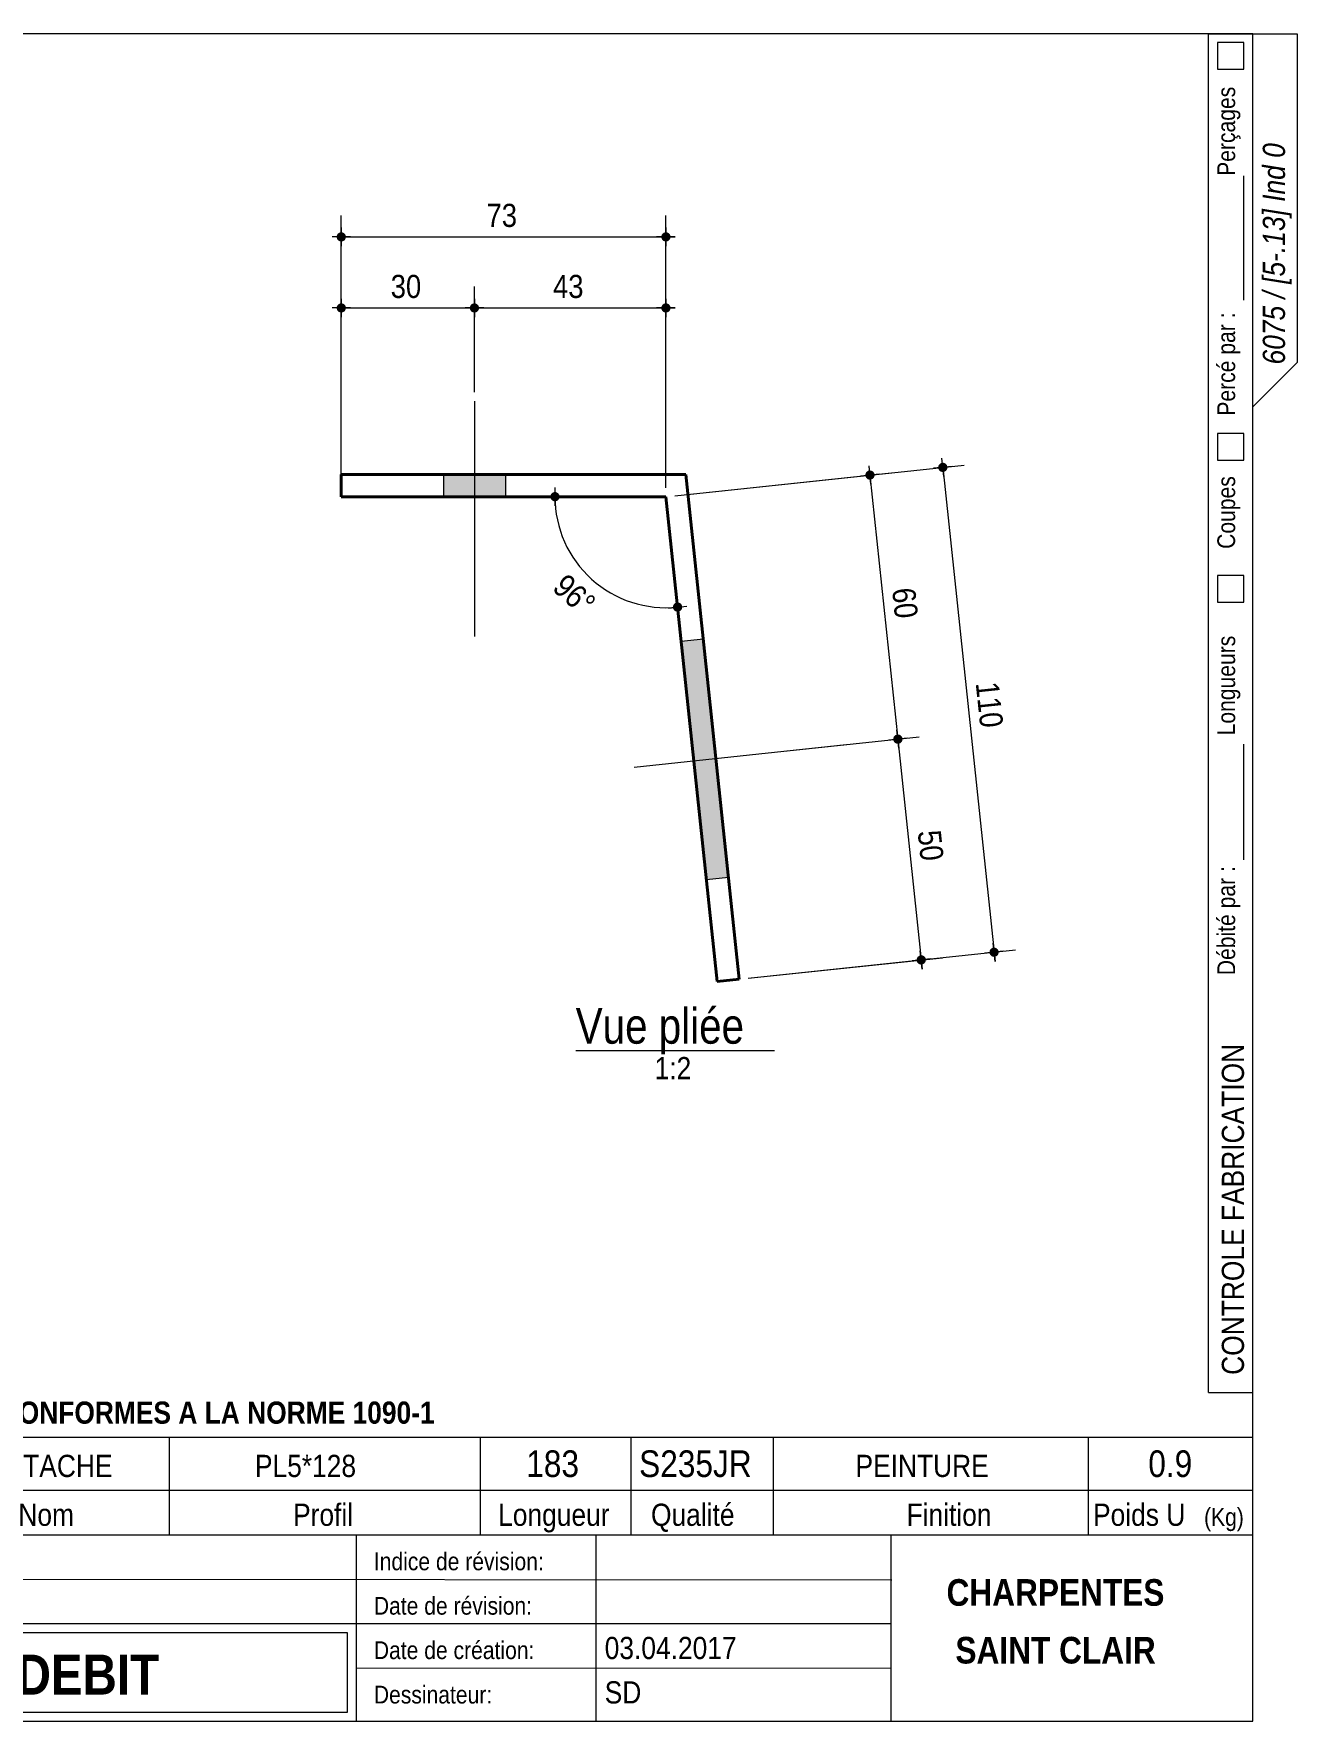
# Model space of a CAD drawing. Header units: millimetres. Extents: x 2 to 287, y 5 to 195.
# Drawn here: x 144.7 to 287, y 5 to 195 of the extents above; entities that cross this region are included whole.
import ezdxf

# ---------------------------------------------------------------- set-up
doc = ezdxf.new("R2010")
doc.units = ezdxf.units.MM
for name, color, linetype, lineweight in [('Autre type objet', 1, 'Continuous', 0), ('Boulon', 7, 'Continuous', 0), ('Cotation', 7, 'Continuous', 0), ('Feuille dessin', 5, 'Continuous', 0), ('Piece', 2, 'Continuous', 0)]:
    doc.layers.add(name, color=color, linetype=linetype, lineweight=lineweight)
doc.styles.add('ARIAL', font='ARIAL.TTF')
doc.styles.add('ARIAL_BOLD', font='ARIALBD.TTF')
doc.styles.add('ARIAL_ITALIC', font='ARIALI.TTF')
doc.styles.add('COMIC_SANS_MS', font='COMIC.TTF')

# ---------------------------------------------------------------- blocks, each defined once
blk = doc.blocks.new('*A4')
at = {"layer": 'Boulon'}
blk.add_hatch(color=256, dxfattribs=at).paths.add_polyline_path([(217.62, 126.57), (220.11, 126.84), (222.95, 99.99), (220.46, 99.72)], flags=17)
blk.add_hatch(color=256, dxfattribs=at).paths.add_polyline_path([(217.62, 126.57), (220.11, 126.84), (222.95, 99.99), (220.46, 99.72)], flags=17)
at = {"layer": 'Boulon', "linetype": 'Continuous', "lineweight": 0}
for p, q in [((220.11, 126.84), (217.62, 126.57)), ((220.11, 126.84), (217.62, 126.57)), ((212.33, 112.44), (236.19, 114.96)), ((212.33, 112.44), (236.19, 114.96)), ((222.95, 99.99), (220.46, 99.72)), ((222.95, 99.99), (220.46, 99.72))]:
    blk.add_line(p, q, dxfattribs=at)
blk = doc.blocks.new('*A5')
at = {"layer": 'Boulon'}
blk.add_hatch(color=256, dxfattribs=at).paths.add_polyline_path([(197.83, 145.38), (197.83, 142.88), (190.83, 142.88), (190.83, 145.38)], flags=17)
blk.add_hatch(color=256, dxfattribs=at).paths.add_polyline_path([(197.83, 145.38), (197.83, 142.88), (190.83, 142.88), (190.83, 145.38)], flags=17)
at = {"layer": 'Boulon', "linetype": 'Continuous', "lineweight": 0}
for p, q in [((194.33, 153.63), (194.33, 127.13)), ((194.33, 153.63), (194.33, 127.13)), ((190.83, 145.38), (190.83, 142.88)), ((190.83, 145.38), (190.83, 142.88)), ((197.83, 145.38), (197.83, 142.88)), ((197.83, 145.38), (197.83, 142.88))]:
    blk.add_line(p, q, dxfattribs=at)
blk = doc.blocks.new('*A6')
at = {"layer": 'Piece', "color": 2, "linetype": 'Continuous', "lineweight": 40}
for p, q in [((218.1442, 145.376365), (179.334087, 145.376365)), ((179.334087, 142.876365), (179.334087, 145.376365)), ((224.154836, 88.550882), (218.1442, 145.376365)), ((215.894688, 142.876365), (179.334087, 142.876365)), ((215.894688, 142.876365), (221.668705, 88.287915)), ((221.668705, 88.287915), (224.154836, 88.550882))]:
    blk.add_line(p, q, dxfattribs=at)
blk = doc.blocks.new('*A7')
at = {"layer": 'Feuille dessin', "linetype": 'Continuous', "lineweight": 0}
for p, q in [((282, 195), (5, 195)), ((5, 195), (5, 5)), ((282, 5), (282, 195)), ((5, 5), (282, 5))]:
    blk.add_line(p, q, dxfattribs=at)
at = {"layer": 'Feuille dessin', "style": 'ARIAL', "width": 0.85}
blk.add_text('Tekla Structures', height=2, rotation=90, dxfattribs=at).set_placement((4.5, 5.5))
blk = doc.blocks.new('*A9')
at = {"layer": 'Autre type objet', "linetype": 'Continuous', "lineweight": 0}
for p, q in [((277, 42), (277, 195)), ((277, 195), (287, 195)), ((278, 194), (278, 191)), ((281, 194), (278, 194)), ((281, 191), (281, 194)), ((282, 42), (282, 195)), ((287, 195), (287, 158)), ((278, 191), (281, 191)), ((281, 165), (281, 179)), ((287, 158), (282, 153)), ((278, 150), (278, 147)), ((281, 150), (278, 150)), ((281, 147), (281, 150)), ((278, 147), (281, 147)), ((278, 134), (278, 131)), ((281, 134), (278, 134)), ((281, 131), (281, 134)), ((278, 131), (281, 131)), ((281, 102), (281, 115)), ((277, 42), (282, 42))]:
    blk.add_line(p, q, dxfattribs=at)
at = {"layer": 'Autre type objet', "width": 0.85}
for s, height, style, p in [('Perçages', 2, 'ARIAL', (280, 179)), ('6075 / [5-.13] Ind 0', 2.5, 'ARIAL_ITALIC', (285.619109, 157.760245)), ('Percé par :', 2, 'ARIAL', (280, 152)), ('Coupes', 2, 'ARIAL', (280, 137)), ('Longueurs', 2, 'ARIAL', (280, 116)), ('Débité par :', 2, 'ARIAL', (280, 89)), ('CONTROLE FABRICATION', 2.5, 'ARIAL', (281, 44))]:
    blk.add_text(s, height=height, rotation=90, dxfattribs=dict(at, style=style)).set_placement(p)
blk = doc.blocks.new('*A10')
at = {"layer": 'Autre type objet', "linetype": 'Continuous', "lineweight": 0}
for p, q in [((92, 37), (282, 37)), ((92, 37), (92, 31)), ((92.51953, 36.5), (113.5, 36.5)), ((92.51953, 31.394341), (92.51953, 36.5)), ((113.5, 36.5), (113.5, 31.394341)), ((114.5, 31), (114.5, 37)), ((134.5, 31), (134.5, 37)), ((160, 31), (160, 37)), ((195, 31), (195, 37)), ((212, 31), (212, 37)), ((228, 31), (228, 37)), ((263.5, 31), (263.5, 37)), ((282, 31), (282, 37)), ((92, 31), (282, 31)), ((92, 31), (92, 5)), ((113.5, 31.394341), (92.51953, 31.394341)), ((114.5, 16), (114.5, 31)), ((134.5, 26), (134.5, 31)), ((160, 26), (160, 31)), ((195, 26), (195, 31)), ((212, 26), (212, 31)), ((228, 26), (228, 31)), ((263.5, 26), (263.5, 31)), ((282, 5), (282, 31)), ((92, 26), (282, 26)), ((181, 26), (181, 5)), ((208, 26), (208, 5)), ((241.262466, 5), (241.262466, 26)), ((92, 21), (241.327069, 20.935451)), ((92, 16), (181, 16)), ((181, 16), (241.297815, 16.021151)), ((93, 15), (180, 15)), ((93, 6), (93, 15)), ((180, 15), (180, 6)), ((181, 11), (241.217807, 10.969512)), ((180, 6), (93, 6)), ((92, 5), (282, 5))]:
    blk.add_line(p, q, dxfattribs=at)
at = {"layer": 'Autre type objet', "width": 0.85}
for s, height, style, p in [('TOLERANCES ESSENTIELLES CONFORMES A LA NORME 1090-1', 2.5, 'ARIAL_BOLD', (96.5, 38.5)), ('5-13', 3, 'ARIAL_BOLD', (98.285724, 32.540141)), ('1', 3, 'ARIAL', (120.389893, 32.5)), ('ATTACHE', 2.5, 'ARIAL', (139.718018, 32.5)), ('PL5*128', 2.5, 'ARIAL', (169.61084, 32.5)), ('183', 3, 'ARIAL', (200.165771, 32.5)), ('S235JR', 3, 'ARIAL', (212.880127, 32.5)), ('PEINTURE', 2.5, 'ARIAL', (237.24646, 32.5)), ('0.9', 3, 'ARIAL', (270.222412, 32.5)), ('Repère', 2.5, 'ARIAL', (96.112978, 27)), ('Qté', 2.5, 'ARIAL', (119, 27)), ('Nom', 2.5, 'ARIAL', (142.961426, 27)), ('Profil', 2.5, 'ARIAL', (173.903564, 27)), ('Longueur', 2.5, 'ARIAL', (197, 27)), ('Qualité', 2.5, 'ARIAL', (214.218018, 27)), ('Finition', 2.5, 'ARIAL', (243, 27)), ('Poids U', 2.5, 'ARIAL', (264, 27)), ('(Kg)', 2, 'ARIAL', (276.5, 27)), ('6075', 3.5, 'ARIAL', (115.5, 22)), ('N° Affaire:', 2, 'ARIAL', (93.640566, 22)), ('Indice de révision:', 2, 'ARIAL', (183, 22)), ('CHARPENTES', 3, 'ARIAL_BOLD', (247.5, 18)), ('Nom Affaire:', 2, 'ARIAL', (93.640566, 17.5)), ('GHD Bât N', 3.5, 'ARIAL', (115.5, 17)), ('Date de révision:', 2, 'ARIAL', (183, 17)), ('Date de création:', 2, 'ARIAL', (183, 12)), ('03.04.2017', 2.5, 'ARIAL', (209, 12)), ('SAINT CLAIR', 3, 'ARIAL_BOLD', (248.5, 11.5)), ('CROQUIS   DE  DEBIT', 4.5, 'ARIAL_BOLD', (103, 8)), ('SD', 2.5, 'ARIAL', (209, 7)), ('Dessinateur:', 2, 'ARIAL', (183, 7))]:
    blk.add_text(s, height=height, dxfattribs=dict(at, style=style)).set_placement(p)
blk = doc.blocks.new('*A25')
at = {"layer": 'Cotation'}
for points in [[(203.37, 142.36), (203.34, 142.36), (203.32, 142.36), (203.29, 142.37), (203.27, 142.37), (203.24, 142.38), (203.22, 142.39), (203.2, 142.4), (203.17, 142.41), (203.15, 142.42), (203.13, 142.43), (203.11, 142.44), (203.08, 142.46), (203.06, 142.47), (203.05, 142.49), (203.03, 142.51), (203.01, 142.53), (202.99, 142.55), (202.98, 142.57), (202.96, 142.59), (202.95, 142.61), (202.94, 142.63), (202.92, 142.65), (202.91, 142.68), (202.91, 142.7), (202.9, 142.73), (202.89, 142.75), (202.88, 142.77), (202.88, 142.8), (202.88, 142.83), (202.88, 142.85), (202.87, 142.88), (202.88, 142.9), (202.88, 142.93), (202.88, 142.95), (202.88, 142.98), (202.89, 143), (202.9, 143.03), (202.91, 143.05), (202.91, 143.08), (202.92, 143.1), (202.94, 143.12), (202.95, 143.14), (202.96, 143.17), (202.98, 143.19), (202.99, 143.21), (203.01, 143.23), (203.03, 143.24), (203.05, 143.26), (203.06, 143.28), (203.08, 143.29), (203.11, 143.31), (203.13, 143.32), (203.15, 143.33), (203.17, 143.35), (203.2, 143.36), (203.22, 143.37), (203.24, 143.37), (203.27, 143.38), (203.29, 143.39), (203.32, 143.39), (203.34, 143.39), (203.37, 143.4), (203.39, 143.4), (203.42, 143.4), (203.45, 143.39), (203.47, 143.39), (203.5, 143.39), (203.52, 143.38), (203.55, 143.37), (203.57, 143.37), (203.59, 143.36), (203.62, 143.35), (203.64, 143.33), (203.66, 143.32), (203.68, 143.31), (203.7, 143.29), (203.72, 143.28), (203.74, 143.26), (203.76, 143.24), (203.78, 143.23), (203.8, 143.21), (203.81, 143.19), (203.83, 143.17), (203.84, 143.14), (203.85, 143.12), (203.86, 143.1), (203.88, 143.08), (203.88, 143.05), (203.89, 143.03), (203.9, 143), (203.9, 142.98), (203.91, 142.95), (203.91, 142.93), (203.91, 142.9), (203.91, 142.88), (203.91, 142.85), (203.91, 142.83), (203.91, 142.8), (203.9, 142.77), (203.9, 142.75), (203.89, 142.73), (203.88, 142.7), (203.88, 142.68), (203.86, 142.65), (203.85, 142.63), (203.84, 142.61), (203.83, 142.59), (203.81, 142.57), (203.8, 142.55), (203.78, 142.53), (203.76, 142.51), (203.74, 142.49), (203.72, 142.47), (203.7, 142.46), (203.68, 142.44), (203.66, 142.43), (203.64, 142.42), (203.62, 142.41), (203.59, 142.4), (203.57, 142.39), (203.55, 142.38), (203.52, 142.37), (203.5, 142.37), (203.47, 142.36), (203.45, 142.36), (203.42, 142.36), (203.39, 142.36)], [(217.18, 129.93), (217.16, 129.93), (217.13, 129.93), (217.11, 129.94), (217.08, 129.94), (217.06, 129.95), (217.03, 129.96), (217.01, 129.97), (216.99, 129.98), (216.96, 129.99), (216.94, 130), (216.92, 130.01), (216.9, 130.03), (216.88, 130.04), (216.86, 130.06), (216.84, 130.08), (216.82, 130.1), (216.81, 130.12), (216.79, 130.14), (216.78, 130.16), (216.76, 130.18), (216.75, 130.2), (216.74, 130.22), (216.73, 130.25), (216.72, 130.27), (216.71, 130.29), (216.71, 130.32), (216.7, 130.34), (216.7, 130.37), (216.69, 130.39), (216.69, 130.42), (216.69, 130.45), (216.69, 130.47), (216.69, 130.5), (216.7, 130.52), (216.7, 130.55), (216.71, 130.57), (216.71, 130.6), (216.72, 130.62), (216.73, 130.64), (216.74, 130.67), (216.75, 130.69), (216.76, 130.71), (216.78, 130.73), (216.79, 130.76), (216.81, 130.78), (216.82, 130.79), (216.84, 130.81), (216.86, 130.83), (216.88, 130.85), (216.9, 130.86), (216.92, 130.88), (216.94, 130.89), (216.96, 130.9), (216.99, 130.92), (217.01, 130.93), (217.03, 130.94), (217.06, 130.94), (217.08, 130.95), (217.11, 130.96), (217.13, 130.96), (217.16, 130.96), (217.18, 130.97), (217.21, 130.97), (217.24, 130.97), (217.26, 130.96), (217.29, 130.96), (217.31, 130.96), (217.34, 130.95), (217.36, 130.94), (217.38, 130.94), (217.41, 130.93), (217.43, 130.92), (217.45, 130.9), (217.48, 130.89), (217.5, 130.88), (217.52, 130.86), (217.54, 130.85), (217.56, 130.83), (217.58, 130.81), (217.59, 130.79), (217.61, 130.78), (217.63, 130.76), (217.64, 130.73), (217.66, 130.71), (217.67, 130.69), (217.68, 130.67), (217.69, 130.64), (217.7, 130.62), (217.71, 130.6), (217.71, 130.57), (217.72, 130.55), (217.72, 130.52), (217.73, 130.5), (217.73, 130.47), (217.73, 130.45), (217.73, 130.42), (217.73, 130.39), (217.72, 130.37), (217.72, 130.34), (217.71, 130.32), (217.71, 130.29), (217.7, 130.27), (217.69, 130.25), (217.68, 130.22), (217.67, 130.2), (217.66, 130.18), (217.64, 130.16), (217.63, 130.14), (217.61, 130.12), (217.59, 130.1), (217.58, 130.08), (217.56, 130.06), (217.54, 130.04), (217.52, 130.03), (217.5, 130.01), (217.48, 130), (217.45, 129.99), (217.43, 129.98), (217.41, 129.97), (217.38, 129.96), (217.36, 129.95), (217.34, 129.94), (217.31, 129.94), (217.29, 129.93), (217.26, 129.93), (217.24, 129.93), (217.21, 129.93)]]:
    blk.add_hatch(color=256, dxfattribs=at).paths.add_polyline_path(points, flags=17)
at = {"layer": 'Cotation', "linetype": 'Continuous', "lineweight": 0}
for p, q in [((202.35, 142.88), (204.43, 142.88)), ((203.39, 143.92), (203.39, 141.84)), ((203.39, 142.88), (215.89, 142.88)), ((217.21, 130.45), (215.89, 142.88)), ((216, 141.88), (217.21, 130.45)), ((217.32, 129.41), (217.1, 131.48)), ((216.18, 130.34), (218.24, 130.56))]:
    blk.add_line(p, q, dxfattribs=at)
blk.add_arc((215.89, 142.88), 12.5, 180, 276.0379, dxfattribs=at)
at = {"layer": 'Cotation'}
for p in [(203.39, 142.88), (217.21, 130.45)]:
    blk.add_point(p, dxfattribs=at)
at = {"layer": 'Cotation', "style": 'ARIAL', "width": 0.85}
blk.add_text('96°', height=2.6, rotation=-41.9806, dxfattribs=at).set_placement((202.98, 132.44))
blk = doc.blocks.new('*A26')
at = {"layer": 'Cotation'}
for points in [[(247.06, 145.66), (247.03, 145.66), (247, 145.66), (246.98, 145.67), (246.95, 145.67), (246.93, 145.68), (246.91, 145.69), (246.88, 145.69), (246.86, 145.7), (246.84, 145.72), (246.81, 145.73), (246.79, 145.74), (246.77, 145.76), (246.75, 145.77), (246.73, 145.79), (246.71, 145.81), (246.7, 145.83), (246.68, 145.85), (246.66, 145.87), (246.65, 145.89), (246.63, 145.91), (246.62, 145.93), (246.61, 145.95), (246.6, 145.98), (246.59, 146), (246.58, 146.02), (246.58, 146.05), (246.57, 146.07), (246.57, 146.1), (246.56, 146.12), (246.56, 146.15), (246.56, 146.18), (246.56, 146.2), (246.56, 146.23), (246.57, 146.25), (246.57, 146.28), (246.58, 146.3), (246.58, 146.33), (246.59, 146.35), (246.6, 146.37), (246.61, 146.4), (246.62, 146.42), (246.63, 146.44), (246.65, 146.46), (246.66, 146.48), (246.68, 146.5), (246.7, 146.52), (246.71, 146.54), (246.73, 146.56), (246.75, 146.58), (246.77, 146.59), (246.79, 146.61), (246.81, 146.62), (246.84, 146.63), (246.86, 146.65), (246.88, 146.66), (246.91, 146.66), (246.93, 146.67), (246.95, 146.68), (246.98, 146.69), (247, 146.69), (247.03, 146.69), (247.06, 146.69), (247.08, 146.7), (247.11, 146.69), (247.13, 146.69), (247.16, 146.69), (247.18, 146.69), (247.21, 146.68), (247.23, 146.67), (247.26, 146.66), (247.28, 146.66), (247.3, 146.65), (247.33, 146.63), (247.35, 146.62), (247.37, 146.61), (247.39, 146.59), (247.41, 146.58), (247.43, 146.56), (247.45, 146.54), (247.47, 146.52), (247.48, 146.5), (247.5, 146.48), (247.51, 146.46), (247.53, 146.44), (247.54, 146.42), (247.55, 146.4), (247.56, 146.37), (247.57, 146.35), (247.58, 146.33), (247.59, 146.3), (247.59, 146.28), (247.6, 146.25), (247.6, 146.23), (247.6, 146.2), (247.6, 146.18), (247.6, 146.15), (247.6, 146.12), (247.6, 146.1), (247.59, 146.07), (247.59, 146.05), (247.58, 146.02), (247.57, 146), (247.56, 145.98), (247.55, 145.95), (247.54, 145.93), (247.53, 145.91), (247.51, 145.89), (247.5, 145.87), (247.48, 145.85), (247.47, 145.83), (247.45, 145.81), (247.43, 145.79), (247.41, 145.77), (247.39, 145.76), (247.37, 145.74), (247.35, 145.73), (247.33, 145.72), (247.3, 145.7), (247.28, 145.69), (247.26, 145.69), (247.23, 145.68), (247.21, 145.67), (247.18, 145.67), (247.16, 145.66), (247.13, 145.66), (247.11, 145.66), (247.08, 145.66)], [(252.83, 91.07), (252.8, 91.07), (252.78, 91.07), (252.75, 91.08), (252.73, 91.08), (252.7, 91.09), (252.68, 91.1), (252.66, 91.11), (252.63, 91.12), (252.61, 91.13), (252.59, 91.14), (252.57, 91.15), (252.55, 91.17), (252.53, 91.18), (252.51, 91.2), (252.49, 91.22), (252.47, 91.24), (252.45, 91.26), (252.44, 91.28), (252.42, 91.3), (252.41, 91.32), (252.4, 91.34), (252.38, 91.36), (252.37, 91.39), (252.37, 91.41), (252.36, 91.44), (252.35, 91.46), (252.34, 91.49), (252.34, 91.51), (252.34, 91.54), (252.34, 91.56), (252.33, 91.59), (252.34, 91.61), (252.34, 91.64), (252.34, 91.66), (252.34, 91.69), (252.35, 91.71), (252.36, 91.74), (252.37, 91.76), (252.37, 91.79), (252.38, 91.81), (252.4, 91.83), (252.41, 91.85), (252.42, 91.88), (252.44, 91.9), (252.45, 91.92), (252.47, 91.94), (252.49, 91.95), (252.51, 91.97), (252.53, 91.99), (252.55, 92), (252.57, 92.02), (252.59, 92.03), (252.61, 92.05), (252.63, 92.06), (252.66, 92.07), (252.68, 92.08), (252.7, 92.08), (252.73, 92.09), (252.75, 92.1), (252.78, 92.1), (252.8, 92.1), (252.83, 92.11), (252.85, 92.11), (252.88, 92.11), (252.91, 92.1), (252.93, 92.1), (252.96, 92.1), (252.98, 92.09), (253.01, 92.08), (253.03, 92.08), (253.05, 92.07), (253.08, 92.06), (253.1, 92.05), (253.12, 92.03), (253.14, 92.02), (253.16, 92), (253.18, 91.99), (253.2, 91.97), (253.22, 91.95), (253.24, 91.94), (253.26, 91.92), (253.27, 91.9), (253.29, 91.88), (253.3, 91.85), (253.31, 91.83), (253.32, 91.81), (253.34, 91.79), (253.34, 91.76), (253.35, 91.74), (253.36, 91.71), (253.36, 91.69), (253.37, 91.66), (253.37, 91.64), (253.37, 91.61), (253.37, 91.59), (253.37, 91.56), (253.37, 91.54), (253.37, 91.51), (253.36, 91.49), (253.36, 91.46), (253.35, 91.44), (253.34, 91.41), (253.34, 91.39), (253.32, 91.36), (253.31, 91.34), (253.3, 91.32), (253.29, 91.3), (253.27, 91.28), (253.26, 91.26), (253.24, 91.24), (253.22, 91.22), (253.2, 91.2), (253.18, 91.18), (253.16, 91.17), (253.14, 91.15), (253.12, 91.14), (253.1, 91.13), (253.08, 91.12), (253.05, 91.11), (253.03, 91.1), (253.01, 91.09), (252.98, 91.08), (252.96, 91.08), (252.93, 91.07), (252.91, 91.07), (252.88, 91.07), (252.85, 91.07)]]:
    blk.add_hatch(color=256, dxfattribs=at).paths.add_polyline_path(points, flags=17)
at = {"layer": 'Cotation', "linetype": 'Continuous', "lineweight": 0}
for p, q in [((216.89, 142.98), (249.49, 146.43)), ((247.19, 145.14), (246.97, 147.21)), ((247.08, 146.18), (246.97, 147.21)), ((248.12, 146.28), (246.05, 146.07)), ((247.08, 146.18), (252.85, 91.59)), ((225.15, 88.66), (255.26, 91.84)), ((253.89, 91.7), (251.82, 91.48)), ((252.96, 90.55), (252.75, 92.62)), ((252.85, 91.59), (252.96, 90.55))]:
    blk.add_line(p, q, dxfattribs=at)
at = {"layer": 'Cotation'}
for p in [(247.08, 146.18), (252.85, 91.59)]:
    blk.add_point(p, dxfattribs=at)
at = {"layer": 'Cotation', "style": 'ARIAL', "width": 0.85}
blk.add_text('110', height=2.6, rotation=-83.9612, dxfattribs=at).set_placement((250.78, 121.88))
blk = doc.blocks.new('*A27')
at = {"layer": 'Cotation'}
for points in [[(238.85, 144.79), (238.83, 144.79), (238.8, 144.79), (238.77, 144.8), (238.75, 144.8), (238.73, 144.81), (238.7, 144.82), (238.68, 144.83), (238.65, 144.84), (238.63, 144.85), (238.61, 144.86), (238.59, 144.87), (238.57, 144.89), (238.55, 144.91), (238.53, 144.92), (238.51, 144.94), (238.49, 144.96), (238.47, 144.98), (238.46, 145), (238.44, 145.02), (238.43, 145.04), (238.42, 145.06), (238.41, 145.08), (238.4, 145.11), (238.39, 145.13), (238.38, 145.16), (238.37, 145.18), (238.37, 145.21), (238.36, 145.23), (238.36, 145.26), (238.36, 145.28), (238.36, 145.31), (238.36, 145.33), (238.36, 145.36), (238.36, 145.38), (238.37, 145.41), (238.37, 145.43), (238.38, 145.46), (238.39, 145.48), (238.4, 145.51), (238.41, 145.53), (238.42, 145.55), (238.43, 145.57), (238.44, 145.6), (238.46, 145.62), (238.47, 145.64), (238.49, 145.66), (238.51, 145.67), (238.53, 145.69), (238.55, 145.71), (238.57, 145.72), (238.59, 145.74), (238.61, 145.75), (238.63, 145.77), (238.65, 145.78), (238.68, 145.79), (238.7, 145.8), (238.73, 145.8), (238.75, 145.81), (238.77, 145.82), (238.8, 145.82), (238.83, 145.82), (238.85, 145.83), (238.88, 145.83), (238.9, 145.83), (238.93, 145.82), (238.95, 145.82), (238.98, 145.82), (239, 145.81), (239.03, 145.8), (239.05, 145.8), (239.08, 145.79), (239.1, 145.78), (239.12, 145.77), (239.14, 145.75), (239.16, 145.74), (239.19, 145.72), (239.21, 145.71), (239.23, 145.69), (239.24, 145.67), (239.26, 145.66), (239.28, 145.64), (239.29, 145.62), (239.31, 145.6), (239.32, 145.57), (239.33, 145.55), (239.35, 145.53), (239.36, 145.51), (239.37, 145.48), (239.37, 145.46), (239.38, 145.43), (239.39, 145.41), (239.39, 145.38), (239.39, 145.36), (239.4, 145.33), (239.4, 145.31), (239.4, 145.28), (239.39, 145.26), (239.39, 145.23), (239.39, 145.21), (239.38, 145.18), (239.37, 145.16), (239.37, 145.13), (239.36, 145.11), (239.35, 145.08), (239.33, 145.06), (239.32, 145.04), (239.31, 145.02), (239.29, 145), (239.28, 144.98), (239.26, 144.96), (239.24, 144.94), (239.23, 144.92), (239.21, 144.91), (239.19, 144.89), (239.16, 144.87), (239.14, 144.86), (239.12, 144.85), (239.1, 144.84), (239.08, 144.83), (239.05, 144.82), (239.03, 144.81), (239, 144.8), (238.98, 144.8), (238.95, 144.79), (238.93, 144.79), (238.9, 144.79), (238.88, 144.79)], [(241.99, 115.06), (241.97, 115.06), (241.94, 115.07), (241.92, 115.07), (241.89, 115.08), (241.87, 115.08), (241.85, 115.09), (241.82, 115.1), (241.8, 115.11), (241.78, 115.12), (241.75, 115.13), (241.73, 115.15), (241.71, 115.16), (241.69, 115.18), (241.67, 115.19), (241.65, 115.21), (241.64, 115.23), (241.62, 115.25), (241.6, 115.27), (241.59, 115.29), (241.57, 115.31), (241.56, 115.33), (241.55, 115.36), (241.54, 115.38), (241.53, 115.4), (241.52, 115.43), (241.52, 115.45), (241.51, 115.48), (241.51, 115.5), (241.5, 115.53), (241.5, 115.55), (241.5, 115.58), (241.5, 115.61), (241.5, 115.63), (241.51, 115.66), (241.51, 115.68), (241.52, 115.71), (241.52, 115.73), (241.53, 115.76), (241.54, 115.78), (241.55, 115.8), (241.56, 115.83), (241.57, 115.85), (241.59, 115.87), (241.6, 115.89), (241.62, 115.91), (241.64, 115.93), (241.65, 115.95), (241.67, 115.97), (241.69, 115.98), (241.71, 116), (241.73, 116.01), (241.75, 116.03), (241.78, 116.04), (241.8, 116.05), (241.82, 116.06), (241.85, 116.07), (241.87, 116.08), (241.89, 116.08), (241.92, 116.09), (241.94, 116.09), (241.97, 116.1), (241.99, 116.1), (242.02, 116.1), (242.05, 116.1), (242.07, 116.1), (242.1, 116.09), (242.12, 116.09), (242.15, 116.08), (242.17, 116.08), (242.2, 116.07), (242.22, 116.06), (242.24, 116.05), (242.27, 116.04), (242.29, 116.03), (242.31, 116.01), (242.33, 116), (242.35, 115.98), (242.37, 115.97), (242.39, 115.95), (242.41, 115.93), (242.42, 115.91), (242.44, 115.89), (242.45, 115.87), (242.47, 115.85), (242.48, 115.83), (242.49, 115.8), (242.5, 115.78), (242.51, 115.76), (242.52, 115.73), (242.52, 115.71), (242.53, 115.68), (242.53, 115.66), (242.54, 115.63), (242.54, 115.61), (242.54, 115.58), (242.54, 115.55), (242.54, 115.53), (242.53, 115.5), (242.53, 115.48), (242.52, 115.45), (242.52, 115.43), (242.51, 115.4), (242.5, 115.38), (242.49, 115.36), (242.48, 115.33), (242.47, 115.31), (242.45, 115.29), (242.44, 115.27), (242.42, 115.25), (242.41, 115.23), (242.39, 115.21), (242.37, 115.19), (242.35, 115.18), (242.33, 115.16), (242.31, 115.15), (242.29, 115.13), (242.27, 115.12), (242.24, 115.11), (242.22, 115.1), (242.2, 115.09), (242.17, 115.08), (242.15, 115.08), (242.12, 115.07), (242.1, 115.07), (242.07, 115.06), (242.05, 115.06), (242.02, 115.06)]]:
    blk.add_hatch(color=256, dxfattribs=at).paths.add_polyline_path(points, flags=17)
at = {"layer": 'Cotation', "linetype": 'Continuous', "lineweight": 0}
for p, q in [((238.99, 144.27), (238.77, 146.34)), ((238.88, 145.31), (238.77, 146.34)), ((216.89, 142.98), (241.28, 145.56)), ((239.91, 145.42), (237.84, 145.2)), ((238.88, 145.31), (242.02, 115.58)), ((242.13, 114.55), (241.91, 116.61)), ((229.56, 114.26), (244.43, 115.83)), ((243.05, 115.69), (240.99, 115.47)), ((242.02, 115.58), (242.13, 114.55))]:
    blk.add_line(p, q, dxfattribs=at)
at = {"layer": 'Cotation'}
for p in [(238.88, 145.31), (242.02, 115.58)]:
    blk.add_point(p, dxfattribs=at)
at = {"layer": 'Cotation', "style": 'ARIAL', "width": 0.85}
blk.add_text('60', height=2.6, rotation=-83.9612, dxfattribs=at).set_placement((241.36, 132.48))
blk = doc.blocks.new('*A28')
at = {"layer": 'Cotation'}
for points in [[(241.99, 115.06), (241.97, 115.06), (241.94, 115.07), (241.92, 115.07), (241.89, 115.08), (241.87, 115.08), (241.85, 115.09), (241.82, 115.1), (241.8, 115.11), (241.78, 115.12), (241.75, 115.13), (241.73, 115.15), (241.71, 115.16), (241.69, 115.18), (241.67, 115.19), (241.65, 115.21), (241.64, 115.23), (241.62, 115.25), (241.6, 115.27), (241.59, 115.29), (241.57, 115.31), (241.56, 115.33), (241.55, 115.36), (241.54, 115.38), (241.53, 115.4), (241.52, 115.43), (241.52, 115.45), (241.51, 115.48), (241.51, 115.5), (241.5, 115.53), (241.5, 115.55), (241.5, 115.58), (241.5, 115.61), (241.5, 115.63), (241.51, 115.66), (241.51, 115.68), (241.52, 115.71), (241.52, 115.73), (241.53, 115.76), (241.54, 115.78), (241.55, 115.8), (241.56, 115.83), (241.57, 115.85), (241.59, 115.87), (241.6, 115.89), (241.62, 115.91), (241.64, 115.93), (241.65, 115.95), (241.67, 115.97), (241.69, 115.98), (241.71, 116), (241.73, 116.01), (241.75, 116.03), (241.78, 116.04), (241.8, 116.05), (241.82, 116.06), (241.85, 116.07), (241.87, 116.08), (241.89, 116.08), (241.92, 116.09), (241.94, 116.09), (241.97, 116.1), (241.99, 116.1), (242.02, 116.1), (242.05, 116.1), (242.07, 116.1), (242.1, 116.09), (242.12, 116.09), (242.15, 116.08), (242.17, 116.08), (242.2, 116.07), (242.22, 116.06), (242.24, 116.05), (242.27, 116.04), (242.29, 116.03), (242.31, 116.01), (242.33, 116), (242.35, 115.98), (242.37, 115.97), (242.39, 115.95), (242.41, 115.93), (242.42, 115.91), (242.44, 115.89), (242.45, 115.87), (242.47, 115.85), (242.48, 115.83), (242.49, 115.8), (242.5, 115.78), (242.51, 115.76), (242.52, 115.73), (242.52, 115.71), (242.53, 115.68), (242.53, 115.66), (242.54, 115.63), (242.54, 115.61), (242.54, 115.58), (242.54, 115.55), (242.54, 115.53), (242.53, 115.5), (242.53, 115.48), (242.52, 115.45), (242.52, 115.43), (242.51, 115.4), (242.5, 115.38), (242.49, 115.36), (242.48, 115.33), (242.47, 115.31), (242.45, 115.29), (242.44, 115.27), (242.42, 115.25), (242.41, 115.23), (242.39, 115.21), (242.37, 115.19), (242.35, 115.18), (242.33, 115.16), (242.31, 115.15), (242.29, 115.13), (242.27, 115.12), (242.24, 115.11), (242.22, 115.1), (242.2, 115.09), (242.17, 115.08), (242.15, 115.08), (242.12, 115.07), (242.1, 115.07), (242.07, 115.06), (242.05, 115.06), (242.02, 115.06)], [(244.62, 90.2), (244.6, 90.2), (244.57, 90.2), (244.55, 90.21), (244.52, 90.21), (244.5, 90.22), (244.47, 90.23), (244.45, 90.24), (244.43, 90.25), (244.4, 90.26), (244.38, 90.27), (244.36, 90.29), (244.34, 90.3), (244.32, 90.32), (244.3, 90.33), (244.28, 90.35), (244.26, 90.37), (244.25, 90.39), (244.23, 90.41), (244.22, 90.43), (244.2, 90.45), (244.19, 90.47), (244.18, 90.5), (244.17, 90.52), (244.16, 90.54), (244.15, 90.57), (244.15, 90.59), (244.14, 90.62), (244.14, 90.64), (244.13, 90.67), (244.13, 90.69), (244.13, 90.72), (244.13, 90.74), (244.13, 90.77), (244.14, 90.8), (244.14, 90.82), (244.15, 90.85), (244.15, 90.87), (244.16, 90.89), (244.17, 90.92), (244.18, 90.94), (244.19, 90.96), (244.2, 90.99), (244.22, 91.01), (244.23, 91.03), (244.25, 91.05), (244.26, 91.07), (244.28, 91.09), (244.3, 91.1), (244.32, 91.12), (244.34, 91.14), (244.36, 91.15), (244.38, 91.16), (244.4, 91.18), (244.43, 91.19), (244.45, 91.2), (244.47, 91.21), (244.5, 91.22), (244.52, 91.22), (244.55, 91.23), (244.57, 91.23), (244.6, 91.24), (244.62, 91.24), (244.65, 91.24), (244.68, 91.24), (244.7, 91.24), (244.73, 91.23), (244.75, 91.23), (244.78, 91.22), (244.8, 91.22), (244.83, 91.21), (244.85, 91.2), (244.87, 91.19), (244.9, 91.18), (244.92, 91.16), (244.94, 91.15), (244.96, 91.14), (244.98, 91.12), (245, 91.1), (245.02, 91.09), (245.04, 91.07), (245.05, 91.05), (245.07, 91.03), (245.08, 91.01), (245.1, 90.99), (245.11, 90.96), (245.12, 90.94), (245.13, 90.92), (245.14, 90.89), (245.15, 90.87), (245.15, 90.85), (245.16, 90.82), (245.16, 90.8), (245.17, 90.77), (245.17, 90.74), (245.17, 90.72), (245.17, 90.69), (245.17, 90.67), (245.16, 90.64), (245.16, 90.62), (245.15, 90.59), (245.15, 90.57), (245.14, 90.54), (245.13, 90.52), (245.12, 90.5), (245.11, 90.47), (245.1, 90.45), (245.08, 90.43), (245.07, 90.41), (245.05, 90.39), (245.04, 90.37), (245.02, 90.35), (245, 90.33), (244.98, 90.32), (244.96, 90.3), (244.94, 90.29), (244.92, 90.27), (244.9, 90.26), (244.87, 90.25), (244.85, 90.24), (244.83, 90.23), (244.8, 90.22), (244.78, 90.21), (244.75, 90.21), (244.73, 90.2), (244.7, 90.2), (244.68, 90.2), (244.65, 90.2)]]:
    blk.add_hatch(color=256, dxfattribs=at).paths.add_polyline_path(points, flags=17)
at = {"layer": 'Cotation', "linetype": 'Continuous', "lineweight": 0}
for p, q in [((242.13, 114.55), (241.91, 116.61)), ((242.02, 115.58), (241.91, 116.61)), ((229.56, 114.26), (244.43, 115.83)), ((243.05, 115.69), (240.99, 115.47)), ((242.02, 115.58), (244.65, 90.72)), ((244.76, 89.68), (244.54, 91.75)), ((225.15, 88.66), (247.06, 90.97)), ((245.68, 90.83), (243.62, 90.61)), ((244.65, 90.72), (244.76, 89.68))]:
    blk.add_line(p, q, dxfattribs=at)
at = {"layer": 'Cotation'}
for p in [(242.02, 115.58), (244.65, 90.72)]:
    blk.add_point(p, dxfattribs=at)
at = {"layer": 'Cotation', "style": 'ARIAL', "width": 0.85}
blk.add_text('50', height=2.6, rotation=-83.9612, dxfattribs=at).set_placement((244.25, 105.18))
blk = doc.blocks.new('*A29')
at = {"layer": 'Cotation'}
for points in [[(179.31, 171.61), (179.28, 171.61), (179.26, 171.61), (179.23, 171.62), (179.21, 171.62), (179.18, 171.63), (179.16, 171.64), (179.14, 171.65), (179.11, 171.66), (179.09, 171.67), (179.07, 171.68), (179.05, 171.69), (179.02, 171.71), (179, 171.72), (178.98, 171.74), (178.97, 171.76), (178.95, 171.78), (178.93, 171.8), (178.92, 171.82), (178.9, 171.84), (178.89, 171.86), (178.88, 171.88), (178.86, 171.9), (178.85, 171.93), (178.84, 171.95), (178.84, 171.98), (178.83, 172), (178.82, 172.02), (178.82, 172.05), (178.82, 172.08), (178.81, 172.1), (178.81, 172.13), (178.81, 172.15), (178.82, 172.18), (178.82, 172.2), (178.82, 172.23), (178.83, 172.25), (178.84, 172.28), (178.84, 172.3), (178.85, 172.33), (178.86, 172.35), (178.88, 172.37), (178.89, 172.39), (178.9, 172.42), (178.92, 172.44), (178.93, 172.46), (178.95, 172.48), (178.97, 172.49), (178.98, 172.51), (179, 172.53), (179.02, 172.54), (179.05, 172.56), (179.07, 172.57), (179.09, 172.58), (179.11, 172.6), (179.14, 172.61), (179.16, 172.62), (179.18, 172.62), (179.21, 172.63), (179.23, 172.64), (179.26, 172.64), (179.28, 172.64), (179.31, 172.65), (179.33, 172.65), (179.36, 172.65), (179.39, 172.64), (179.41, 172.64), (179.44, 172.64), (179.46, 172.63), (179.49, 172.62), (179.51, 172.62), (179.53, 172.61), (179.56, 172.6), (179.58, 172.58), (179.6, 172.57), (179.62, 172.56), (179.64, 172.54), (179.66, 172.53), (179.68, 172.51), (179.7, 172.49), (179.72, 172.48), (179.74, 172.46), (179.75, 172.44), (179.77, 172.42), (179.78, 172.39), (179.79, 172.37), (179.8, 172.35), (179.81, 172.33), (179.82, 172.3), (179.83, 172.28), (179.84, 172.25), (179.84, 172.23), (179.85, 172.2), (179.85, 172.18), (179.85, 172.15), (179.85, 172.13), (179.85, 172.1), (179.85, 172.08), (179.85, 172.05), (179.84, 172.02), (179.84, 172), (179.83, 171.98), (179.82, 171.95), (179.81, 171.93), (179.8, 171.9), (179.79, 171.88), (179.78, 171.86), (179.77, 171.84), (179.75, 171.82), (179.74, 171.8), (179.72, 171.78), (179.7, 171.76), (179.68, 171.74), (179.66, 171.72), (179.64, 171.71), (179.62, 171.69), (179.6, 171.68), (179.58, 171.67), (179.56, 171.66), (179.53, 171.65), (179.51, 171.64), (179.49, 171.63), (179.46, 171.62), (179.44, 171.62), (179.41, 171.61), (179.39, 171.61), (179.36, 171.61), (179.33, 171.61)], [(215.87, 171.61), (215.84, 171.61), (215.82, 171.61), (215.79, 171.62), (215.77, 171.62), (215.74, 171.63), (215.72, 171.64), (215.7, 171.65), (215.67, 171.66), (215.65, 171.67), (215.63, 171.68), (215.61, 171.69), (215.58, 171.71), (215.56, 171.72), (215.55, 171.74), (215.53, 171.76), (215.51, 171.78), (215.49, 171.8), (215.48, 171.82), (215.46, 171.84), (215.45, 171.86), (215.44, 171.88), (215.42, 171.9), (215.41, 171.93), (215.41, 171.95), (215.4, 171.98), (215.39, 172), (215.38, 172.02), (215.38, 172.05), (215.38, 172.08), (215.38, 172.1), (215.37, 172.13), (215.38, 172.15), (215.38, 172.18), (215.38, 172.2), (215.38, 172.23), (215.39, 172.25), (215.4, 172.28), (215.41, 172.3), (215.41, 172.33), (215.42, 172.35), (215.44, 172.37), (215.45, 172.39), (215.46, 172.42), (215.48, 172.44), (215.49, 172.46), (215.51, 172.48), (215.53, 172.49), (215.55, 172.51), (215.56, 172.53), (215.58, 172.54), (215.61, 172.56), (215.63, 172.57), (215.65, 172.58), (215.67, 172.6), (215.7, 172.61), (215.72, 172.62), (215.74, 172.62), (215.77, 172.63), (215.79, 172.64), (215.82, 172.64), (215.84, 172.64), (215.87, 172.65), (215.89, 172.65), (215.92, 172.65), (215.95, 172.64), (215.97, 172.64), (216, 172.64), (216.02, 172.63), (216.05, 172.62), (216.07, 172.62), (216.09, 172.61), (216.12, 172.6), (216.14, 172.58), (216.16, 172.57), (216.18, 172.56), (216.2, 172.54), (216.22, 172.53), (216.24, 172.51), (216.26, 172.49), (216.28, 172.48), (216.3, 172.46), (216.31, 172.44), (216.33, 172.42), (216.34, 172.39), (216.35, 172.37), (216.36, 172.35), (216.38, 172.33), (216.38, 172.3), (216.39, 172.28), (216.4, 172.25), (216.4, 172.23), (216.41, 172.2), (216.41, 172.18), (216.41, 172.15), (216.41, 172.13), (216.41, 172.1), (216.41, 172.08), (216.41, 172.05), (216.4, 172.02), (216.4, 172), (216.39, 171.98), (216.38, 171.95), (216.38, 171.93), (216.36, 171.9), (216.35, 171.88), (216.34, 171.86), (216.33, 171.84), (216.31, 171.82), (216.3, 171.8), (216.28, 171.78), (216.26, 171.76), (216.24, 171.74), (216.22, 171.72), (216.2, 171.71), (216.18, 171.69), (216.16, 171.68), (216.14, 171.67), (216.12, 171.66), (216.09, 171.65), (216.07, 171.64), (216.05, 171.63), (216.02, 171.62), (216, 171.62), (215.97, 171.61), (215.95, 171.61), (215.92, 171.61), (215.89, 171.61)]]:
    blk.add_hatch(color=256, dxfattribs=at).paths.add_polyline_path(points, flags=17)
at = {"layer": 'Cotation', "linetype": 'Continuous', "lineweight": 0}
for p, q in [((179.33, 143.88), (179.33, 174.55)), ((179.33, 173.17), (179.33, 171.09)), ((215.89, 143.88), (215.89, 174.55)), ((215.89, 173.17), (215.89, 171.09)), ((180.37, 172.13), (178.29, 172.13)), ((179.33, 172.13), (178.29, 172.13)), ((179.33, 172.13), (215.89, 172.13)), ((216.93, 172.13), (214.85, 172.13)), ((215.89, 172.13), (216.93, 172.13))]:
    blk.add_line(p, q, dxfattribs=at)
at = {"layer": 'Cotation'}
for p in [(179.33, 172.13), (215.89, 172.13)]:
    blk.add_point(p, dxfattribs=at)
at = {"layer": 'Cotation', "style": 'ARIAL', "width": 0.85}
blk.add_text('73', height=2.6, dxfattribs=at).set_placement((195.69, 173.25))
blk = doc.blocks.new('*A30')
at = {"layer": 'Cotation'}
for points in [[(179.31, 163.61), (179.28, 163.61), (179.26, 163.61), (179.23, 163.62), (179.21, 163.62), (179.18, 163.63), (179.16, 163.64), (179.14, 163.65), (179.11, 163.66), (179.09, 163.67), (179.07, 163.68), (179.05, 163.69), (179.02, 163.71), (179, 163.72), (178.98, 163.74), (178.97, 163.76), (178.95, 163.78), (178.93, 163.8), (178.92, 163.82), (178.9, 163.84), (178.89, 163.86), (178.88, 163.88), (178.86, 163.9), (178.85, 163.93), (178.84, 163.95), (178.84, 163.98), (178.83, 164), (178.82, 164.02), (178.82, 164.05), (178.82, 164.08), (178.81, 164.1), (178.81, 164.13), (178.81, 164.15), (178.82, 164.18), (178.82, 164.2), (178.82, 164.23), (178.83, 164.25), (178.84, 164.28), (178.84, 164.3), (178.85, 164.33), (178.86, 164.35), (178.88, 164.37), (178.89, 164.39), (178.9, 164.42), (178.92, 164.44), (178.93, 164.46), (178.95, 164.48), (178.97, 164.49), (178.98, 164.51), (179, 164.53), (179.02, 164.54), (179.05, 164.56), (179.07, 164.57), (179.09, 164.58), (179.11, 164.6), (179.14, 164.61), (179.16, 164.62), (179.18, 164.62), (179.21, 164.63), (179.23, 164.64), (179.26, 164.64), (179.28, 164.64), (179.31, 164.65), (179.33, 164.65), (179.36, 164.65), (179.39, 164.64), (179.41, 164.64), (179.44, 164.64), (179.46, 164.63), (179.49, 164.62), (179.51, 164.62), (179.53, 164.61), (179.56, 164.6), (179.58, 164.58), (179.6, 164.57), (179.62, 164.56), (179.64, 164.54), (179.66, 164.53), (179.68, 164.51), (179.7, 164.49), (179.72, 164.48), (179.74, 164.46), (179.75, 164.44), (179.77, 164.42), (179.78, 164.39), (179.79, 164.37), (179.8, 164.35), (179.81, 164.33), (179.82, 164.3), (179.83, 164.28), (179.84, 164.25), (179.84, 164.23), (179.85, 164.2), (179.85, 164.18), (179.85, 164.15), (179.85, 164.13), (179.85, 164.1), (179.85, 164.08), (179.85, 164.05), (179.84, 164.02), (179.84, 164), (179.83, 163.98), (179.82, 163.95), (179.81, 163.93), (179.8, 163.9), (179.79, 163.88), (179.78, 163.86), (179.77, 163.84), (179.75, 163.82), (179.74, 163.8), (179.72, 163.78), (179.7, 163.76), (179.68, 163.74), (179.66, 163.72), (179.64, 163.71), (179.62, 163.69), (179.6, 163.68), (179.58, 163.67), (179.56, 163.66), (179.53, 163.65), (179.51, 163.64), (179.49, 163.63), (179.46, 163.62), (179.44, 163.62), (179.41, 163.61), (179.39, 163.61), (179.36, 163.61), (179.33, 163.61)], [(194.3, 163.61), (194.28, 163.61), (194.25, 163.61), (194.23, 163.62), (194.2, 163.62), (194.18, 163.63), (194.15, 163.64), (194.13, 163.65), (194.11, 163.66), (194.08, 163.67), (194.06, 163.68), (194.04, 163.69), (194.02, 163.71), (194, 163.72), (193.98, 163.74), (193.96, 163.76), (193.94, 163.78), (193.93, 163.8), (193.91, 163.82), (193.9, 163.84), (193.88, 163.86), (193.87, 163.88), (193.86, 163.9), (193.85, 163.93), (193.84, 163.95), (193.83, 163.98), (193.82, 164), (193.82, 164.02), (193.81, 164.05), (193.81, 164.08), (193.81, 164.1), (193.81, 164.13), (193.81, 164.15), (193.81, 164.18), (193.81, 164.2), (193.82, 164.23), (193.82, 164.25), (193.83, 164.28), (193.84, 164.3), (193.85, 164.33), (193.86, 164.35), (193.87, 164.37), (193.88, 164.39), (193.9, 164.42), (193.91, 164.44), (193.93, 164.46), (193.94, 164.48), (193.96, 164.49), (193.98, 164.51), (194, 164.53), (194.02, 164.54), (194.04, 164.56), (194.06, 164.57), (194.08, 164.58), (194.11, 164.6), (194.13, 164.61), (194.15, 164.62), (194.18, 164.62), (194.2, 164.63), (194.23, 164.64), (194.25, 164.64), (194.28, 164.64), (194.3, 164.65), (194.33, 164.65), (194.35, 164.65), (194.38, 164.64), (194.4, 164.64), (194.43, 164.64), (194.45, 164.63), (194.48, 164.62), (194.5, 164.62), (194.53, 164.61), (194.55, 164.6), (194.57, 164.58), (194.59, 164.57), (194.62, 164.56), (194.64, 164.54), (194.66, 164.53), (194.68, 164.51), (194.7, 164.49), (194.71, 164.48), (194.73, 164.46), (194.75, 164.44), (194.76, 164.42), (194.77, 164.39), (194.79, 164.37), (194.8, 164.35), (194.81, 164.33), (194.82, 164.3), (194.83, 164.28), (194.83, 164.25), (194.84, 164.23), (194.84, 164.2), (194.84, 164.18), (194.85, 164.15), (194.85, 164.13), (194.85, 164.1), (194.84, 164.08), (194.84, 164.05), (194.84, 164.02), (194.83, 164), (194.83, 163.98), (194.82, 163.95), (194.81, 163.93), (194.8, 163.9), (194.79, 163.88), (194.77, 163.86), (194.76, 163.84), (194.75, 163.82), (194.73, 163.8), (194.71, 163.78), (194.7, 163.76), (194.68, 163.74), (194.66, 163.72), (194.64, 163.71), (194.62, 163.69), (194.59, 163.68), (194.57, 163.67), (194.55, 163.66), (194.53, 163.65), (194.5, 163.64), (194.48, 163.63), (194.45, 163.62), (194.43, 163.62), (194.4, 163.61), (194.38, 163.61), (194.35, 163.61), (194.33, 163.61)]]:
    blk.add_hatch(color=256, dxfattribs=at).paths.add_polyline_path(points, flags=17)
at = {"layer": 'Cotation', "linetype": 'Continuous', "lineweight": 0}
for p, q in [((179.33, 143.88), (179.33, 166.55)), ((194.33, 154.63), (194.33, 166.55)), ((180.37, 164.13), (178.29, 164.13)), ((179.33, 164.13), (178.29, 164.13)), ((179.33, 165.17), (179.33, 163.09)), ((179.33, 164.13), (194.33, 164.13)), ((195.37, 164.13), (193.29, 164.13)), ((194.33, 165.17), (194.33, 163.09)), ((194.33, 164.13), (195.37, 164.13))]:
    blk.add_line(p, q, dxfattribs=at)
at = {"layer": 'Cotation'}
for p in [(179.33, 164.13), (194.33, 164.13)]:
    blk.add_point(p, dxfattribs=at)
at = {"layer": 'Cotation', "style": 'ARIAL', "width": 0.85}
blk.add_text('30', height=2.6, dxfattribs=at).set_placement((184.9, 165.25))
blk = doc.blocks.new('*A31')
at = {"layer": 'Cotation'}
for points in [[(194.3, 163.61), (194.28, 163.61), (194.25, 163.61), (194.23, 163.62), (194.2, 163.62), (194.18, 163.63), (194.15, 163.64), (194.13, 163.65), (194.11, 163.66), (194.08, 163.67), (194.06, 163.68), (194.04, 163.69), (194.02, 163.71), (194, 163.72), (193.98, 163.74), (193.96, 163.76), (193.94, 163.78), (193.93, 163.8), (193.91, 163.82), (193.9, 163.84), (193.88, 163.86), (193.87, 163.88), (193.86, 163.9), (193.85, 163.93), (193.84, 163.95), (193.83, 163.98), (193.82, 164), (193.82, 164.02), (193.81, 164.05), (193.81, 164.08), (193.81, 164.1), (193.81, 164.13), (193.81, 164.15), (193.81, 164.18), (193.81, 164.2), (193.82, 164.23), (193.82, 164.25), (193.83, 164.28), (193.84, 164.3), (193.85, 164.33), (193.86, 164.35), (193.87, 164.37), (193.88, 164.39), (193.9, 164.42), (193.91, 164.44), (193.93, 164.46), (193.94, 164.48), (193.96, 164.49), (193.98, 164.51), (194, 164.53), (194.02, 164.54), (194.04, 164.56), (194.06, 164.57), (194.08, 164.58), (194.11, 164.6), (194.13, 164.61), (194.15, 164.62), (194.18, 164.62), (194.2, 164.63), (194.23, 164.64), (194.25, 164.64), (194.28, 164.64), (194.3, 164.65), (194.33, 164.65), (194.35, 164.65), (194.38, 164.64), (194.4, 164.64), (194.43, 164.64), (194.45, 164.63), (194.48, 164.62), (194.5, 164.62), (194.53, 164.61), (194.55, 164.6), (194.57, 164.58), (194.59, 164.57), (194.62, 164.56), (194.64, 164.54), (194.66, 164.53), (194.68, 164.51), (194.7, 164.49), (194.71, 164.48), (194.73, 164.46), (194.75, 164.44), (194.76, 164.42), (194.77, 164.39), (194.79, 164.37), (194.8, 164.35), (194.81, 164.33), (194.82, 164.3), (194.83, 164.28), (194.83, 164.25), (194.84, 164.23), (194.84, 164.2), (194.84, 164.18), (194.85, 164.15), (194.85, 164.13), (194.85, 164.1), (194.84, 164.08), (194.84, 164.05), (194.84, 164.02), (194.83, 164), (194.83, 163.98), (194.82, 163.95), (194.81, 163.93), (194.8, 163.9), (194.79, 163.88), (194.77, 163.86), (194.76, 163.84), (194.75, 163.82), (194.73, 163.8), (194.71, 163.78), (194.7, 163.76), (194.68, 163.74), (194.66, 163.72), (194.64, 163.71), (194.62, 163.69), (194.59, 163.68), (194.57, 163.67), (194.55, 163.66), (194.53, 163.65), (194.5, 163.64), (194.48, 163.63), (194.45, 163.62), (194.43, 163.62), (194.4, 163.61), (194.38, 163.61), (194.35, 163.61), (194.33, 163.61)], [(215.87, 163.61), (215.84, 163.61), (215.82, 163.61), (215.79, 163.62), (215.77, 163.62), (215.74, 163.63), (215.72, 163.64), (215.7, 163.65), (215.67, 163.66), (215.65, 163.67), (215.63, 163.68), (215.61, 163.69), (215.58, 163.71), (215.56, 163.72), (215.55, 163.74), (215.53, 163.76), (215.51, 163.78), (215.49, 163.8), (215.48, 163.82), (215.46, 163.84), (215.45, 163.86), (215.44, 163.88), (215.42, 163.9), (215.41, 163.93), (215.41, 163.95), (215.4, 163.98), (215.39, 164), (215.38, 164.02), (215.38, 164.05), (215.38, 164.08), (215.38, 164.1), (215.37, 164.13), (215.38, 164.15), (215.38, 164.18), (215.38, 164.2), (215.38, 164.23), (215.39, 164.25), (215.4, 164.28), (215.41, 164.3), (215.41, 164.33), (215.42, 164.35), (215.44, 164.37), (215.45, 164.39), (215.46, 164.42), (215.48, 164.44), (215.49, 164.46), (215.51, 164.48), (215.53, 164.49), (215.55, 164.51), (215.56, 164.53), (215.58, 164.54), (215.61, 164.56), (215.63, 164.57), (215.65, 164.58), (215.67, 164.6), (215.7, 164.61), (215.72, 164.62), (215.74, 164.62), (215.77, 164.63), (215.79, 164.64), (215.82, 164.64), (215.84, 164.64), (215.87, 164.65), (215.89, 164.65), (215.92, 164.65), (215.95, 164.64), (215.97, 164.64), (216, 164.64), (216.02, 164.63), (216.05, 164.62), (216.07, 164.62), (216.09, 164.61), (216.12, 164.6), (216.14, 164.58), (216.16, 164.57), (216.18, 164.56), (216.2, 164.54), (216.22, 164.53), (216.24, 164.51), (216.26, 164.49), (216.28, 164.48), (216.3, 164.46), (216.31, 164.44), (216.33, 164.42), (216.34, 164.39), (216.35, 164.37), (216.36, 164.35), (216.38, 164.33), (216.38, 164.3), (216.39, 164.28), (216.4, 164.25), (216.4, 164.23), (216.41, 164.2), (216.41, 164.18), (216.41, 164.15), (216.41, 164.13), (216.41, 164.1), (216.41, 164.08), (216.41, 164.05), (216.4, 164.02), (216.4, 164), (216.39, 163.98), (216.38, 163.95), (216.38, 163.93), (216.36, 163.9), (216.35, 163.88), (216.34, 163.86), (216.33, 163.84), (216.31, 163.82), (216.3, 163.8), (216.28, 163.78), (216.26, 163.76), (216.24, 163.74), (216.22, 163.72), (216.2, 163.71), (216.18, 163.69), (216.16, 163.68), (216.14, 163.67), (216.12, 163.66), (216.09, 163.65), (216.07, 163.64), (216.05, 163.63), (216.02, 163.62), (216, 163.62), (215.97, 163.61), (215.95, 163.61), (215.92, 163.61), (215.89, 163.61)]]:
    blk.add_hatch(color=256, dxfattribs=at).paths.add_polyline_path(points, flags=17)
at = {"layer": 'Cotation', "linetype": 'Continuous', "lineweight": 0}
for p, q in [((194.33, 154.63), (194.33, 166.55)), ((215.89, 143.88), (215.89, 166.55)), ((195.37, 164.13), (193.29, 164.13)), ((194.33, 164.13), (193.29, 164.13)), ((194.33, 165.17), (194.33, 163.09)), ((194.33, 164.13), (215.89, 164.13)), ((216.93, 164.13), (214.85, 164.13)), ((215.89, 165.17), (215.89, 163.09)), ((215.89, 164.13), (216.93, 164.13))]:
    blk.add_line(p, q, dxfattribs=at)
at = {"layer": 'Cotation'}
for p in [(194.33, 164.13), (215.89, 164.13)]:
    blk.add_point(p, dxfattribs=at)
at = {"layer": 'Cotation', "style": 'ARIAL', "width": 0.85}
blk.add_text('43', height=2.6, dxfattribs=at).set_placement((203.18, 165.25))
blk = doc.blocks.new('*A32')
at = {"layer": 'Autre type objet', "linetype": 'Continuous', "lineweight": 0}
blk.add_line((205.735591, 80.537915), (228.141841, 80.537915), dxfattribs=at)
at = {"layer": 'Autre type objet', "width": 0.85}
for s, height, style, p in [('Vue pliée', 4, 'COMIC_SANS_MS', (205.735591, 81.287915)), ('1:2', 2.5, 'ARIAL', (214.621211, 77.287915))]:
    blk.add_text(s, height=height, dxfattribs=dict(at, style=style)).set_placement(p)

msp = doc.modelspace()

# ---------------------------------------------------------------- block references
at = {"lineweight": 0}
for name in ['*A7', '*A9', '*A29', '*A30', '*A31', '*A5', '*A26', '*A27', '*A6', '*A25', '*A4', '*A28', '*A32', '*A10']:
    msp.add_blockref(name, (0, 0), dxfattribs=at)

doc.saveas('drawing.dxf')
